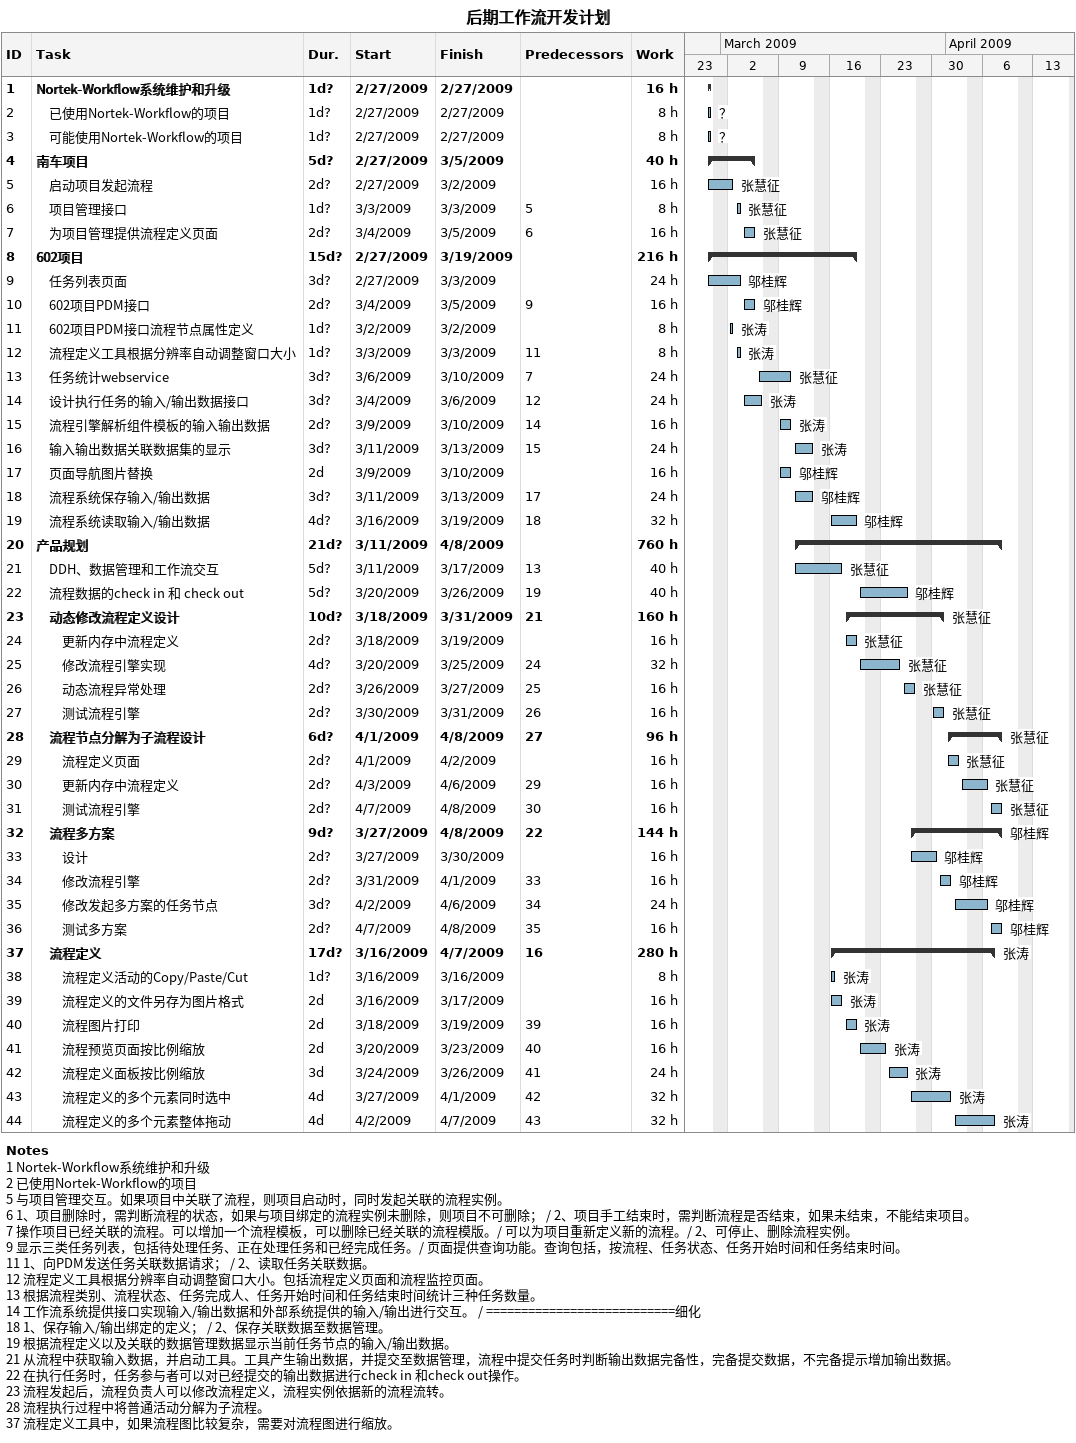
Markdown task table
后期工作流开发计划

| ID | Level | Task | Duration | Start | Finish | Predecessors | Resources | Work (h) |
|---|---|---|---|---|---|---|---|---|
| 1 | 1 | **Nortek-Workflow系统维护和升级** | 1d? | 2009-02-27 | 2009-02-27 |  |  | 16 |
| 2 | 2 | 已使用Nortek-Workflow的项目 | 1d? | 2009-02-27 | 2009-02-27 |  | ？ | 8 |
| 3 | 2 | 可能使用Nortek-Workflow的项目 | 1d? | 2009-02-27 | 2009-02-27 |  | ？ | 8 |
| 4 | 1 | **南车项目** | 5d? | 2009-02-27 | 2009-03-05 |  |  | 40 |
| 5 | 2 | 启动项目发起流程 | 2d? | 2009-02-27 | 2009-03-02 |  | 张慧征 | 16 |
| 6 | 2 | 项目管理接口 | 1d? | 2009-03-03 | 2009-03-03 | 5 | 张慧征 | 8 |
| 7 | 2 | 为项目管理提供流程定义页面 | 2d? | 2009-03-04 | 2009-03-05 | 6 | 张慧征 | 16 |
| 8 | 1 | **602项目** | 15d? | 2009-02-27 | 2009-03-19 |  |  | 216 |
| 9 | 2 | 任务列表页面 | 3d? | 2009-02-27 | 2009-03-03 |  | 邬桂辉 | 24 |
| 10 | 2 | 602项目PDM接口 | 2d? | 2009-03-04 | 2009-03-05 | 9 | 邬桂辉 | 16 |
| 11 | 2 | 602项目PDM接口流程节点属性定义 | 1d? | 2009-03-02 | 2009-03-02 |  | 张涛 | 8 |
| 12 | 2 | 流程定义工具根据分辨率自动调整窗口大小 | 1d? | 2009-03-03 | 2009-03-03 | 11 | 张涛 | 8 |
| 13 | 2 | 任务统计webservice | 3d? | 2009-03-06 | 2009-03-10 | 7 | 张慧征 | 24 |
| 14 | 2 | 设计执行任务的输入/输出数据接口 | 3d? | 2009-03-04 | 2009-03-06 | 12 | 张涛 | 24 |
| 15 | 2 | 流程引擎解析组件模板的输入输出数据 | 2d? | 2009-03-09 | 2009-03-10 | 14 | 张涛 | 16 |
| 16 | 2 | 输入输出数据关联数据集的显示 | 3d? | 2009-03-11 | 2009-03-13 | 15 | 张涛 | 24 |
| 17 | 2 | 页面导航图片替换 | 2d | 2009-03-09 | 2009-03-10 |  | 邬桂辉 | 16 |
| 18 | 2 | 流程系统保存输入/输出数据 | 3d? | 2009-03-11 | 2009-03-13 | 17 | 邬桂辉 | 24 |
| 19 | 2 | 流程系统读取输入/输出数据 | 4d? | 2009-03-16 | 2009-03-19 | 18 | 邬桂辉 | 32 |
| 20 | 1 | **产品规划** | 21d? | 2009-03-11 | 2009-04-08 |  |  | 760 |
| 21 | 2 | DDH、数据管理和工作流交互 | 5d? | 2009-03-11 | 2009-03-17 | 13 | 张慧征 | 40 |
| 22 | 2 | 流程数据的check in 和 check out | 5d? | 2009-03-20 | 2009-03-26 | 19 | 邬桂辉 | 40 |
| 23 | 2 | **动态修改流程定义设计** | 10d? | 2009-03-18 | 2009-03-31 | 21 | 张慧征 | 160 |
| 24 | 3 | 更新内存中流程定义 | 2d? | 2009-03-18 | 2009-03-19 |  | 张慧征 | 16 |
| 25 | 3 | 修改流程引擎实现 | 4d? | 2009-03-20 | 2009-03-25 | 24 | 张慧征 | 32 |
| 26 | 3 | 动态流程异常处理 | 2d? | 2009-03-26 | 2009-03-27 | 25 | 张慧征 | 16 |
| 27 | 3 | 测试流程引擎 | 2d? | 2009-03-30 | 2009-03-31 | 26 | 张慧征 | 16 |
| 28 | 2 | **流程节点分解为子流程设计** | 6d? | 2009-04-01 | 2009-04-08 | 27 | 张慧征 | 96 |
| 29 | 3 | 流程定义页面 | 2d? | 2009-04-01 | 2009-04-02 |  | 张慧征 | 16 |
| 30 | 3 | 更新内存中流程定义 | 2d? | 2009-04-03 | 2009-04-06 | 29 | 张慧征 | 16 |
| 31 | 3 | 测试流程引擎 | 2d? | 2009-04-07 | 2009-04-08 | 30 | 张慧征 | 16 |
| 32 | 2 | **流程多方案** | 9d? | 2009-03-27 | 2009-04-08 | 22 | 邬桂辉 | 144 |
| 33 | 3 | 设计 | 2d? | 2009-03-27 | 2009-03-30 |  | 邬桂辉 | 16 |
| 34 | 3 | 修改流程引擎 | 2d? | 2009-03-31 | 2009-04-01 | 33 | 邬桂辉 | 16 |
| 35 | 3 | 修改发起多方案的任务节点 | 3d? | 2009-04-02 | 2009-04-06 | 34 | 邬桂辉 | 24 |
| 36 | 3 | 测试多方案 | 2d? | 2009-04-07 | 2009-04-08 | 35 | 邬桂辉 | 16 |
| 37 | 2 | **流程定义** | 17d? | 2009-03-16 | 2009-04-07 | 16 | 张涛 | 280 |
| 38 | 3 | 流程定义活动的Copy/Paste/Cut | 1d? | 2009-03-16 | 2009-03-16 |  | 张涛 | 8 |
| 39 | 3 | 流程定义的文件另存为图片格式 | 2d | 2009-03-16 | 2009-03-17 |  | 张涛 | 16 |
| 40 | 3 | 流程图片打印 | 2d | 2009-03-18 | 2009-03-19 | 39 | 张涛 | 16 |
| 41 | 3 | 流程预览页面按比例缩放 | 2d | 2009-03-20 | 2009-03-23 | 40 | 张涛 | 16 |
| 42 | 3 | 流程定义面板按比例缩放 | 3d | 2009-03-24 | 2009-03-26 | 41 | 张涛 | 24 |
| 43 | 3 | 流程定义的多个元素同时选中 | 4d | 2009-03-27 | 2009-04-01 | 42 | 张涛 | 32 |
| 44 | 3 | 流程定义的多个元素整体拖动 | 4d | 2009-04-02 | 2009-04-07 | 43 | 张涛 | 32 |

Notes
- 1: Nortek-Workflow系统维护和升级
- 2: 已使用Nortek-Workflow的项目
- 5: 与项目管理交互。如果项目中关联了流程，则项目启动时，同时发起关联的流程实例。
- 6: 1、项目删除时，需判断流程的状态，如果与项目绑定的流程实例未删除，则项目不可删除； / 2、项目手工结束时，需判断流程是否结束，如果未结束，不能结束项目。
- 7: 操作项目已经关联的流程。可以增加一个流程模板，可以删除已经关联的流程模版。 / 可以为项目重新定义新的流程。 / 2、可停止、删除流程实例。
- 9: 显示三类任务列表，包括待处理任务、正在处理任务和已经完成任务。 / 页面提供查询功能。查询包括，按流程、任务状态、任务开始时间和任务结束时间。
- 11: 1、向PDM发送任务关联数据请求； / 2、读取任务关联数据。
- 12: 流程定义工具根据分辨率自动调整窗口大小。包括流程定义页面和流程监控页面。
- 13: 根据流程类别、流程状态、任务完成人、任务开始时间和任务结束时间统计三种任务数量。
- 14: 工作流系统提供接口实现输入/输出数据和外部系统提供的输入/输出进行交互。 / ===========================细化
- 18: 1、保存输入/输出绑定的定义； / 2、保存关联数据至数据管理。
- 19: 根据流程定义以及关联的数据管理数据显示当前任务节点的输入/输出数据。
- 21: 从流程中获取输入数据，并启动工具。工具产生输出数据，并提交至数据管理，流程中提交任务时判断输出数据完备性，完备提交数据，不完备提示增加输出数据。
- 22: 在执行任务时，任务参与者可以对已经提交的输出数据进行check in 和 check out操作。
- 23: 流程发起后，流程负责人可以修改流程定义，流程实例依据新的流程流转。
- 28: 流程执行过程中将普通活动分解为子流程。
- 37: 流程定义工具中，如果流程图比较复杂，需要对流程图进行缩放。
